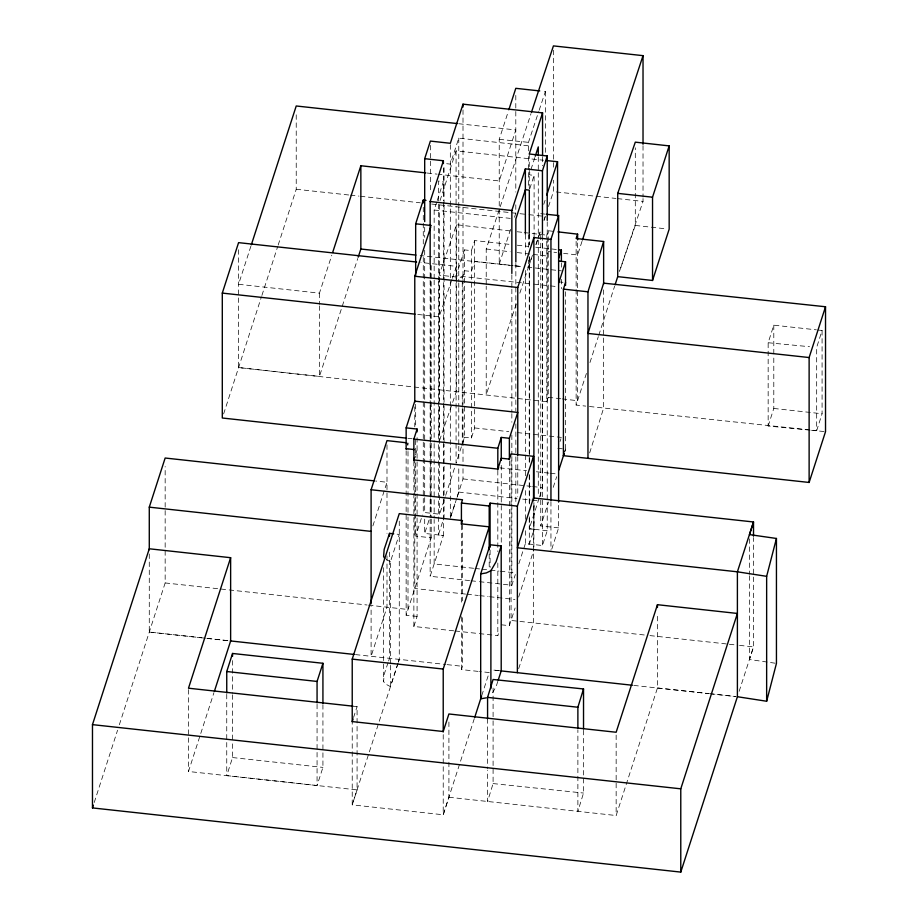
<?xml version="1.0" encoding="UTF-8"?>
<svg xmlns="http://www.w3.org/2000/svg" width="918" height="918" viewBox="0 0 918 918"><rect width="100%" height="100%" fill="white"/><g stroke="black" fill="none" stroke-linecap="round" stroke-linejoin="round"><path stroke-width="0.69" stroke-dasharray="4.59 3.44" d="M398.01 663.255L390.425 686.641L384.688 683.52L383.609 681.282L384.172 674.317L388.188 662.291M493.092 720.837L493.092 783.582L487.573 801.483L487.573 770.11M583.527 730.303L583.527 793.049L577.881 811.328L577.881 730.051M589.666 452.918L603.631 408.062L603.631 287.403M462.27 407.19L462.27 277.649L464.462 270.718L471.393 271.464L474.663 261.378L510.201 265.256M462.638 443.05L464.462 437.266L464.462 249.891L471.393 250.648L474.663 240.562L510.201 244.44M479.322 633.615L497.82 635.635L499.105 631.573M415.475 454.88L417.082 449.854M453.71 630.815L413.869 626.466L417.082 616.414L417.082 434.765M817.823 330.01L822.08 330.469L816.676 347.394L816.676 430.668L587.141 406.261M816.676 430.668L822.08 413.754L822.08 330.469M322.929 704.645L322.929 767.391L317.066 785.533L226.746 775.618L232.552 757.557L232.552 741.87M431.219 519.163L431.219 537.787L415.67 536.101L422.429 515.021M551.81 549.033L558.614 527.873L558.614 502.077M810.135 430.152L768.159 426.021L768.159 342.735L773.794 325.167L816.4 329.849M768.159 426.021L773.794 408.453L773.794 356.218M775.09 663.198L749.455 659.514L753.517 646.892L753.517 537.592M250.901 246.173L238.577 284.282L319.441 293.163L331.777 255.204M94.244 802.47L117.573 730.212M119.34 724.761L165.16 582.941L165.16 466.539M223.625 413.926L261.458 296.789M261.905 295.424L277.741 246.426M278.177 245.06L296.227 189.257L296.227 111.629M352.822 706.16L357.079 706.619L357.079 789.893L188.488 771.487L213.951 692.631M440.055 200.572L456.074 150.908L543.456 160.237M372.869 525.922L386.994 482.26L375.623 481.021M407.259 445.23L408.005 442.924L408.005 450.049M534.838 157.54L529.261 174.81L534.104 175.395L534.104 237.016M443.394 202.235L443.394 535.515L424.69 533.427L429.498 518.544M417.082 616.414L406.146 615.244L431.219 537.787M423.278 442.189L423.278 512.382L439.619 514.206L445.241 496.753M445.678 495.41L455.202 465.885M543.766 204.335L545.062 200.342M469.591 580.601L430.152 576.274L443.394 535.515L438.379 534.953L444.071 517.362L444.071 444.278M397.953 663.439L352.225 804.856L443.222 814.782L448.913 797.249L448.913 719.62M398.401 662.073L399.273 659.354L399.273 520.758M582.012 241.342L577.606 254.974L563.629 253.345M539.13 498.233L529.261 528.745L534.104 529.33L534.104 502.1M539.554 496.913L542.561 487.63L542.561 240.172M474.308 718.61L443.222 814.782L443.222 732.92M481.755 695.592L489.202 672.561L479.483 671.528M586.418 373.442L576.137 405.067L585.764 406.112M589.953 362.53L598.329 336.631M598.765 335.265L614.635 286.187M558.614 527.873L540.759 525.945L548.505 501.985M553.244 487.343L556.687 476.694M518.636 597.09L533.886 549.825M497.82 681.351L496.133 686.584L490.889 695.66M518.831 563.755L525.371 543.617L542.446 545.533L547.231 530.73L547.231 502.123M739.139 691.346L753.517 646.892L739.323 645.343M238.577 249.742L238.577 367.556L319.441 376.437L357.768 258.509M434.157 278.797L434.157 210.015L436.796 201.891M437.232 200.537L443.394 181.58L438.379 181.03L438.379 279.898M513.151 265.681L499.231 264.246L499.231 139.329L508.388 111.135M464.462 249.891L456.074 275.825L532.176 283.949M390.425 663.932L390.425 561.724L399.273 534.437L395.096 533.978M510.569 229.339L499.231 264.246L420.157 255.548M514.493 217.268L515.801 213.24L515.801 204.714M353.545 717.497L357.079 706.619M529.755 188.798L534.104 175.395M461.375 446.825L456.074 463.2L456.074 206.768M461.811 445.459L464.462 437.266L471.393 438.024L474.663 427.937L474.663 240.562M357.079 789.893L352.225 804.856L352.225 722.994M398.435 661.958L399.273 659.354M450.325 407.707L450.325 518.039L455.569 501.848M457.313 496.454L463.005 478.909L463.005 467.469M479.448 581.691L511.854 585.248L515.342 574.507M525.371 530.719L525.371 543.617L529.319 544.064L534.104 529.33M501.262 624.802L509.375 625.651L515.113 607.957M518.681 668.648L533.542 622.886L533.542 506.151M448.913 797.249L616.15 815.528L657.449 687.984L657.449 613.167M528.343 145.813L458.771 138.148L450.325 164.115L444.071 163.427M450.325 518.039L456.659 498.577M457.084 497.281L458.771 492.082L458.771 467.721M478.094 671.379L461.421 669.601L462.5 666.319L462.5 614.876M560.049 441.489L560.932 438.758M486.219 284.706L486.219 248.985L531.029 113.591M516.237 304.007L486.219 394.717L486.219 286.129M519.829 293.175L532.371 255.273M535.951 244.44L538.2 237.67M538.648 236.316L540.438 230.9M544.018 220.068L544.913 217.359M548.505 206.527L553.428 191.632L553.428 180.203M528.47 150.873L528.47 142.347L538.705 111.594M539.153 110.263L545.372 91.536L541.15 91.077M532.474 255.238L528.47 267.264L528.47 260.173M536.032 244.532L540.484 231.164M544.041 220.469L545.372 216.453L527.07 214.468M238.577 367.556L546.784 401.717L546.784 235.157L548.253 230.739L556.641 231.715M546.784 401.717L548.253 397.287L548.253 230.739M388.635 660.949L389.53 658.275L389.53 548.975M643.025 198.54L643.025 201.398L619.524 271.269L635.302 225.438L635.302 147.798M510.087 230.911L456.464 224.715L439.114 275.136L462.27 277.649M451.897 279.623L439.114 316.779L416.439 314.3M452.356 278.303L456.464 266.358L420.869 262.479M439.573 440.365L456.464 391.275L456.464 224.715M768.159 342.735L809.538 346.706M811.535 430.29L825.523 431.678M499.231 139.329L528.47 142.347M514.55 265.83L521.516 266.553L511.624 265.417M493.092 783.582L583.527 793.049M540.759 213.653L544.879 214.101M533.587 284.098L549.09 285.75M550.502 285.9L556.136 286.508M499.759 467.859L526.542 470.716M536.41 471.772L549.09 473.126M550.502 473.275L556.136 473.883M458.759 123.735L515.801 129.954L499.231 180.961L438.517 174.282M556.274 191.942L594.669 196.131M596.092 196.28L616.001 198.449M617.424 198.609L643.025 201.398M296.227 189.257L348.978 195.018M350.401 195.178L358.961 196.108M360.384 196.268L420.272 202.809M431.678 204.048L510.098 212.609M511.521 212.769L515.801 213.24M520.024 213.699L525.658 214.307M517.316 245.209L528.688 246.46M535.791 247.229L557.111 249.558M527.265 267.115L561.38 270.844M474.663 427.937L508.779 431.655M517.316 432.585L561.38 437.404M407.936 438.288L412.182 438.758M465.564 594.084L414.775 588.53L414.775 461.043M466.975 594.244L478.267 595.472M479.678 595.633L488.135 596.551M489.546 596.711L514.941 599.477M644.241 634.969L511.062 620.453L511.062 459.585M649.91 635.589L727.963 644.103M729.385 644.264L737.9 645.193M165.16 582.941L227.733 589.781M229.156 589.93L367.085 604.996M368.508 605.157L408.005 609.483L408.005 516.949M455.133 630.976L477.899 633.466M149.278 553.99L149.278 632.066L228.903 640.764M355.461 654.591L445.632 664.46M499.817 670.748L492.874 670.002L499.644 670.748M633.776 685.413L709.006 693.629M710.429 693.779L735.984 696.578L710.75 693.813M232.552 757.557L322.929 767.391M427.214 173.043L437.094 174.133M635.302 225.438L666.342 228.869M434.157 210.015L510.213 218.369M773.794 408.453L822.08 413.754M463.005 478.909L531.189 486.379M532.612 486.54L542.561 487.63M458.771 492.082L516.983 498.485M522.663 499.117L531.178 500.058M532.601 500.207L538.281 500.838M547.231 530.73L529.261 528.745L529.261 515.847M473.596 568.276L434.157 563.939L434.157 519.519M475.008 568.437L480.642 569.057M482.042 569.206L489.087 569.975M490.499 570.135L498.944 571.065M500.356 571.214L515.847 572.924M471.003 580.761L478.048 581.53M149.278 632.066L205.391 638.205M206.791 638.366L230.636 640.971M447.032 664.621L462.5 666.319M657.449 687.984L709.339 693.664M559.119 281.883L562.975 282.331M557.823 448.294L565.545 449.177L565.545 291.167M517.144 231.738L522.79 232.38M524.201 232.552L546.784 235.157M486.219 248.985L510.156 251.75M517.201 252.565L546.784 255.984L548.253 251.555L556.641 252.53M548.253 397.287L560.829 398.756M562.229 398.917L577.606 400.707L577.606 241.273M390.425 561.724L384.688 558.603M773.794 325.167L773.794 354.807M749.455 538.855L749.455 574.347M749.455 575.77L749.455 659.514M643.025 145.675L643.025 197.106M616.15 735.077L616.15 815.528M576.137 241.354L576.137 405.067M561.38 262.904L561.38 267.184M561.38 279.382L561.38 288.642M553.428 50.192L553.428 167.351M550.949 501.538L550.949 550.249M547.231 221.777L547.231 500.689M545.372 91.536L545.372 153.994M542.561 157.219L542.561 165.802M542.446 235.146L542.446 545.533M540.759 235.146L540.759 525.945M538.281 156.932L538.281 171.264M538.281 172.699L538.281 238.611M538.281 240.046L538.281 496.535M533.886 502.548L533.886 546.956M529.319 234.56L529.319 244.59M529.319 257.488L529.319 456.659M529.319 458.093L529.319 462.385M529.319 475.283L529.319 503.948M529.319 516.845L529.319 544.064M529.261 153.994L529.261 166.869M529.261 168.292L529.261 188.328M529.261 233.562L529.261 245.026M529.261 256.489L529.261 462.947M529.261 474.388L529.261 504.43M528.47 156.542L528.47 187.777M528.47 234.618L528.47 248.812M525.371 234.652L525.371 258.463M525.371 270.42L525.371 477.819M525.371 490.591L525.371 519.301M517.763 456.533L517.763 496.81M515.801 95.415L515.801 192.069M515.847 263.409L515.847 411M515.847 423.898L515.847 455.42M515.847 456.854L515.847 504.143M511.854 274.861L511.854 287.736M511.854 289.17L511.854 412.182M511.854 413.605L511.854 422.188M511.854 435.063L511.854 455.087M511.854 456.521L511.854 585.248M509.375 461.157L509.375 625.651M501.262 465.369L501.262 543.663M497.82 470.509L497.82 551.649M497.82 563.032L497.82 635.635M493.092 688.041L493.092 719.414M490.097 550.123L490.097 567.496M489.202 553.967L489.202 569.688M487.573 718.771L487.573 768.676M471.393 250.648L471.393 438.024M463.005 109.885L463.005 205.712M463.005 207.147L463.005 407.397M463.005 408.82L463.005 466.034M462.5 524.866L462.5 600.831M462.27 408.613L462.27 444.197M461.421 525.291L461.421 605.306M461.421 616.735L461.421 669.601M458.771 138.148L458.771 205.494M458.771 206.929L458.771 281.447M458.771 282.882L458.771 406.112M458.771 407.546L458.771 444.794M458.771 446.228L458.771 461.995M456.074 150.908L456.074 205.345M450.325 144.723L450.325 406.272M444.071 167.73L444.071 203.555M444.071 204.978L444.071 442.843M443.394 167.914L443.394 200.812M439.619 204.771L439.619 401.028M439.619 406.766L439.619 514.206M439.114 277.982L439.114 441.696M438.379 281.333L438.379 438.953M438.379 444.679L438.379 534.953M434.157 280.219L434.157 442.143M434.157 443.578L434.157 518.085M431.219 265.612L431.219 441.81M431.219 443.245L431.219 517.729M430.381 145.365L430.381 159.675M430.381 161.109L430.381 192.573M430.381 265.52L430.381 404.264M430.381 405.699L430.381 497.235M430.381 498.669L430.381 515.836M430.152 264.453L430.152 278.762M430.152 280.185L430.152 403.197M430.152 404.631L430.152 441.822M430.152 443.245L430.152 517.626M430.152 519.06L430.152 576.274M424.69 227.331L424.69 237.349M424.69 250.224L424.69 496.236M424.69 497.671L424.69 513.403M424.69 519.129L424.69 533.427M423.278 207.25L423.278 244.498M423.278 257.396L423.278 440.755M415.67 404.299L415.67 427.226M415.67 440.112L415.67 457.313M415.67 463.039L415.67 495.984M415.67 497.418L415.67 536.101M414.775 406.881L414.775 426.904M413.869 461.329L413.869 626.466M408.005 451.472L408.005 515.526M406.146 450.749L406.146 615.244M390.425 665.355L390.425 686.641M386.994 444.886L386.994 533.358M386.994 555.929L386.994 607.177L371.101 656.301L371.101 606.477M383.609 567.714L383.609 681.282M319.441 293.163L319.441 304.455M319.441 305.866L319.441 376.437M317.066 704.255L317.066 785.533M232.552 660.593L232.552 693.388M232.552 694.823L232.552 740.447M226.746 694.329L226.746 775.618M188.488 689.613L188.488 771.487M565.545 449.177L564.708 451.794L565.545 449.177"/><path stroke-width="1.38" d="M766.645 576.332L776.444 538.464L749.455 534.597L753.517 521.975L533.542 497.969L517.373 547.771L737.395 571.811L766.645 576.332L766.645 701.249L737.395 696.728L680.777 872.1L92.477 807.92L92.477 724.635L149.278 548.78L230.636 557.696L230.636 640.971L214.399 691.277M766.645 701.249L776.444 663.393L776.444 538.464M487.573 718.771L487.573 697.382L493.092 679.492L583.527 688.959L583.527 728.881M577.881 728.628L577.881 707.239L583.527 688.959M587.968 458.346L587.968 291.798L603.631 241.503L576.137 238.508L577.606 234.147L558.041 231.875M489.202 549.687L489.202 506.002L490.097 503.144L517.373 506.139L533.542 456.326L511.062 453.894L509.375 459.092L501.262 458.254L497.82 469.087L413.869 459.907L414.672 457.394M497.82 469.718L497.82 448.259L501.262 437.427L509.375 438.276L517.763 412.411L414.775 401.155L406.146 427.868L406.146 449.327M413.869 460.549L413.869 439.091L417.082 429.039L406.146 427.868M226.746 692.906L226.746 671.517L232.552 653.467L322.929 663.289L322.929 703.211M415.67 275.377L415.67 223.808L423.278 200.09L425.998 200.388M550.949 500.103L550.949 239.391L558.614 215.569L546.256 214.25M149.278 549.733L149.278 507.149L165.16 458.025L374.2 480.86M406.513 438.138L222.294 418.011L222.294 293.094L238.577 242.639L416.588 262.02M251.337 244.808L296.227 105.983L457.336 123.574M92.477 807.92L93.361 805.189M230.636 557.696L188.488 688.202L352.822 706.16M424.69 221.617L424.69 158.676L430.381 141.085L450.325 143.288L463.005 104.159L542.561 112.88L542.561 155.785M371.101 603.769L371.101 489.742L386.994 440.617L406.605 442.774M317.066 702.832L317.066 681.443L322.929 663.289M352.225 721.996L352.225 659.124L399.273 513.621L462.5 520.575M542.561 112.88L529.261 153.994L547.231 155.98L547.231 220.343M535.274 156.209L538.281 146.903L538.281 155.498M542.446 233.711L542.446 170.782L547.231 155.98M546.784 195.018L557.547 161.74L546.267 160.535M517.763 455.328L517.763 287.495L533.886 237.532L550.949 239.391M558.81 282.733L565.545 261.802L559.119 261.068M443.222 731.91L443.222 669.05L489.202 526.829L461.421 523.868L462.133 521.676M582.46 239.977L643.025 55.654L553.428 45.9L531.476 112.237M486.322 697.841L480.688 698.816L480.688 573.899L490.097 544.776L501.205 545.981L501.205 670.897L498.244 680.043M501.205 545.981L496.133 561.667L490.889 570.744L490.889 688.557M474.755 717.256L481.548 696.165M615.083 284.821L617.722 276.639L617.722 193.365L635.302 142.152L669.165 145.893L669.165 229.179L652.537 280.472L617.722 276.639M558.81 470.108L564.283 453.102L563.411 455.684L809.125 482.455L825.523 431.678L825.523 306.761L603.631 283.146L587.968 333.429L809.125 357.538L825.523 306.761M680.777 872.1L680.777 788.826L737.395 613.453L657.449 604.698L616.15 732.254L448.913 713.975L443.222 731.508L352.225 721.582L353.109 718.863M332.649 252.496L360.854 165.745L425.803 172.882M358.204 257.155L360.854 249.019L360.854 165.745M430.152 264.453L430.152 201.524L443.394 160.765L424.69 158.676M414.775 402.302L414.775 276.238L430.794 226.826M508.824 109.793L515.801 88.323L539.738 90.928M511.854 273.438L511.854 210.497L525.371 168.855L542.446 170.782M652.537 280.472L652.537 197.198L669.165 145.893M461.421 524.396L461.421 503.041L462.5 499.759L371.101 489.742M558.718 258.199L561.38 250.029L558.534 249.719M563.411 455.684L563.411 289.124L565.545 282.618M393.707 533.817L389.53 533.358L384.172 549.4L383.609 556.365L384.688 558.603M490.889 570.744L486.322 572.924L480.688 573.899M406.146 448.684L414.351 449.568M461.421 503.041L489.202 506.002M415.67 223.808L431.219 225.495M563.411 289.124L587.968 291.798M414.775 276.238L517.763 287.495M222.294 293.094L415.016 314.151M413.869 439.091L497.82 448.259M149.278 507.149L371.101 531.384M230.326 640.913L354.038 654.431M501.01 670.897L632.353 685.253M352.225 659.124L443.222 669.05M487.573 697.382L577.881 707.239M92.477 724.635L680.777 788.826M617.722 193.365L652.537 197.198M430.152 201.524L511.854 210.497M360.854 249.019L415.923 255.078M226.746 671.517L317.066 681.443M809.125 357.538L809.125 482.455M753.517 536.169L753.517 521.975L737.395 571.811L737.395 696.728M657.449 604.698L657.449 607.521M643.025 55.654L643.025 144.241M603.631 241.503L603.631 284.213M577.606 234.147L577.606 239.85M565.545 261.802L565.545 285.464M561.38 250.029L561.38 261.469M558.614 215.569L558.614 502.077M557.547 161.74L557.547 216.178M533.886 237.532L533.886 498.256M533.542 456.326L533.542 500.815M529.319 233.126L529.319 190.141L525.371 189.682L515.847 218.989L515.847 261.974M525.371 168.855L525.371 234.101M517.373 506.139L517.373 672.687M509.375 438.276L509.375 459.734M501.262 437.427L501.262 460.32M490.097 503.144L490.097 547.277M463.005 104.159L463.005 107.016M443.394 160.765L443.394 163.622M423.278 200.09L423.278 202.958M417.082 429.039L417.082 431.896M389.53 533.358L389.53 536.204M232.552 653.467L232.552 656.313"/></g></svg>
